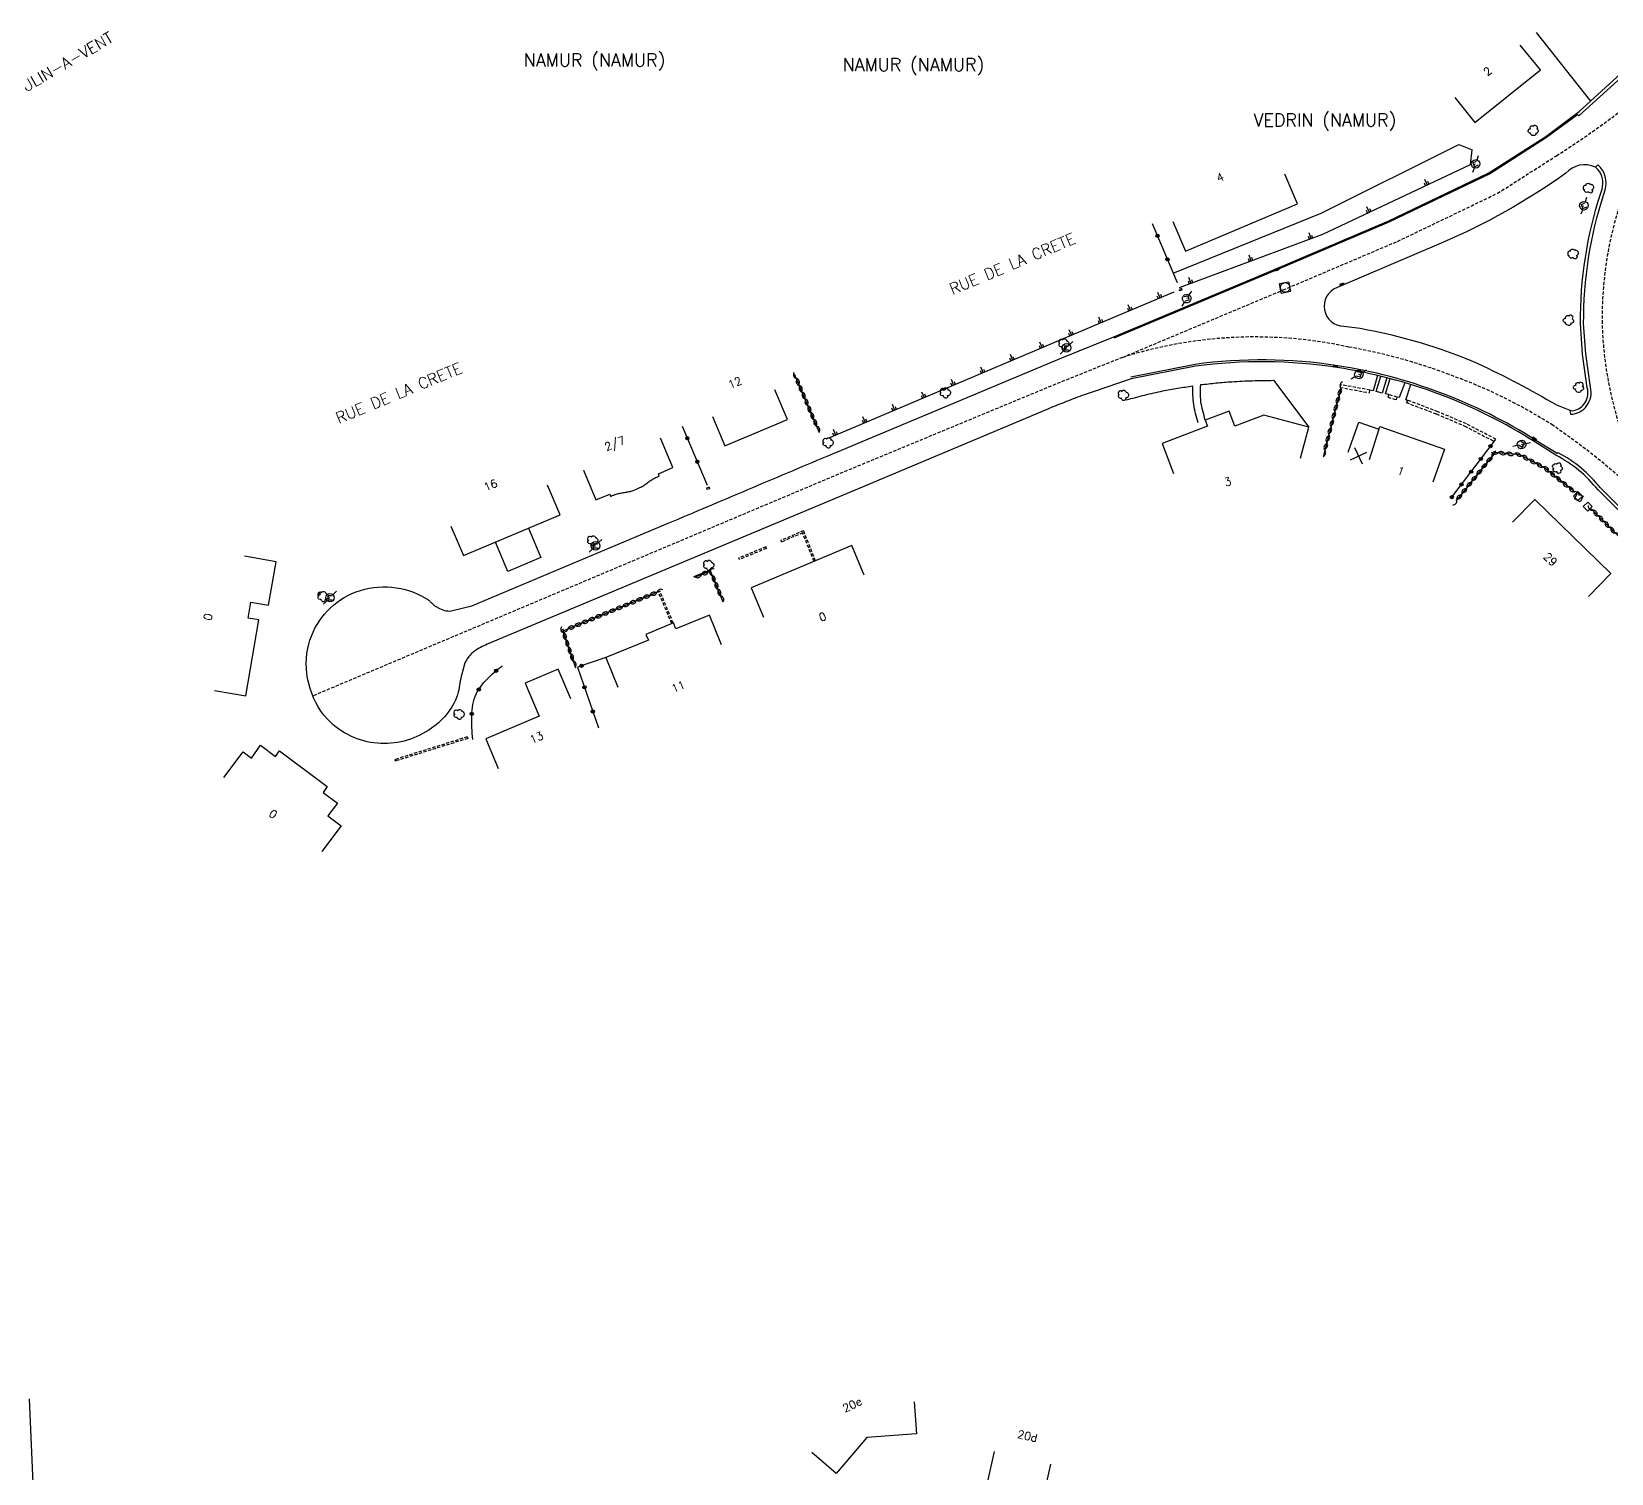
# Model space of a CAD drawing. Header units: millimetres. Extents: x 184999 to 186001, y 128999 to 130000.
# Drawn here: x 185387.5 to 185634.3, y 129516.6 to 129741.9 of the extents above; entities that cross this region are included whole.
import ezdxf
from ezdxf.enums import TextEntityAlignment as Align

# ---------------------------------------------------------------- set-up
doc = ezdxf.new("R2010")
doc.units = ezdxf.units.MM
doc.linetypes.add('DASHED', pattern=[0.75, 0.5, -0.25])
doc.layers.get('0').update_dxf_attribs({"linetype": 'CONTINUOUS'})
for name, color, linetype in [('W0001', 6, 'DASHED'), ('W0008', 7, 'CONTINUOUS'), ('W0100', 7, 'CONTINUOUS'), ('W0112', 1, 'DASHED'), ('W0211', 2, 'CONTINUOUS'), ('W0300', 7, 'CONTINUOUS'), ('W0310', 3, 'CONTINUOUS'), ('W0322', 7, 'CONTINUOUS'), ('W0334', 7, 'CONTINUOUS'), ('W0400', 7, 'CONTINUOUS'), ('W0420', 7, 'CONTINUOUS'), ('W0471', 7, 'CONTINUOUS'), ('W0980', 7, 'CONTINUOUS'), ('W0989', 7, 'CONTINUOUS'), ('W0991', 7, 'CONTINUOUS'), ('W1102', 7, 'CONTINUOUS')]:
    doc.layers.add(name, color=color, linetype=linetype)
doc.styles.get("Standard").update_dxf_attribs({"font": 'romans.shx', "width": 0.85})

# ---------------------------------------------------------------- blocks, each defined once
blk = doc.blocks.new('t991o')
at = {"color": 0, "linetype": 'Continuous'}
for p, q in [((-1, 1), (1, -1)), ((-1, -1), (1, 1))]:
    blk.add_line(p, q, dxfattribs=at)
blk = doc.blocks.new('T400')
for p, q in [((-0.15, 0.3), (0.15, 0.3)), ((-0.15, -0.25), (-0.15, 0.3)), ((-0.15, 0.15), (0.15, 0.15)), ((-0.15, 0), (0.15, 0)), ((0.15, 0.3), (0.15, -0.25)), ((-0.15, -0.15), (0.15, -0.15)), ((-0.15, -0.25), (-0.15, -0.3)), ((-0.15, -0.3), (0.15, -0.3)), ((0.15, -0.3), (0.15, -0.25))]:
    blk.add_line(p, q)
blk = doc.blocks.new('T300')
for p, q in [((-0.8, 0.51), (-0.86, 0.34)), ((-0.86, 0.34), (-0.86, 0.17)), ((-0.86, 0.17), (-0.74, 0.06)), ((-0.69, 0.63), (-0.8, 0.51)), ((-0.8, -0.06), (-0.74, 0.06)), ((-0.74, 0.06), (-0.69, 0.11)), ((-0.57, 0.69), (-0.69, 0.63)), ((-0.46, 0.69), (-0.57, 0.69)), ((-0.29, 0.63), (-0.46, 0.69)), ((-0.29, 0.63), (-0.17, 0.74)), ((-0.23, 0.57), (-0.29, 0.63)), ((-0.17, 0.74), (-0.06, 0.8)), ((-0.06, 0.8), (0.06, 0.8)), ((0.06, 0.8), (0.23, 0.74)), ((0.23, 0.74), (0.34, 0.63)), ((0.34, 0.63), (0.4, 0.51)), ((0.46, 0.46), (0.34, 0.46)), ((0.4, 0.51), (0.4, 0.46)), ((0.57, 0.4), (0.46, 0.46)), ((0.57, 0.4), (0.69, 0.29)), ((0.69, 0.29), (0.74, 0.17)), ((0.74, 0.06), (0.69, -0.17)), ((0.74, 0.17), (0.74, 0.06)), ((-0.8, -0.17), (-0.8, -0.06)), ((-0.8, -0.23), (-0.8, -0.17)), ((-0.74, -0.34), (-0.8, -0.23)), ((-0.69, -0.4), (-0.74, -0.34)), ((-0.51, -0.46), (-0.69, -0.4)), ((-0.4, -0.46), (-0.51, -0.46)), ((-0.4, -0.46), (-0.34, -0.46)), ((-0.34, -0.46), (-0.34, -0.4)), ((-0.34, -0.51), (-0.34, -0.46)), ((-0.29, -0.63), (-0.34, -0.51)), ((-0.17, -0.74), (-0.29, -0.63)), ((-0.06, -0.8), (-0.17, -0.74)), ((0.06, -0.8), (-0.06, -0.8)), ((0.17, -0.74), (0.06, -0.8)), ((0.23, -0.69), (0.17, -0.74)), ((0.29, -0.46), (0.23, -0.46)), ((0.29, -0.63), (0.23, -0.69)), ((0.46, -0.4), (0.29, -0.46)), ((0.34, -0.51), (0.29, -0.63)), ((0.34, -0.51), (0.34, -0.46)), ((0.57, -0.34), (0.46, -0.4)), ((0.63, -0.29), (0.57, -0.34)), ((0.69, -0.17), (0.63, -0.29))]:
    blk.add_line(p, q)
blk = doc.blocks.new('T471')
for p, q in [((-0.333334, 0.333334), (-0.333334, -0.333334)), ((-0.333334, 0.333334), (0.333334, 0.333334)), ((-0.333334, 0), (0, 0)), ((0.500001, 0.500001), (1.000002, 1.000002)), ((-0.500001, -0.500001), (-1.000002, -1.000002)), ((-0.333334, -0.333334), (0.333334, -0.333334))]:
    blk.add_line(p, q)
blk.add_ellipse((0, 0), major_axis=(0.471405, 0.471405), ratio=1, start_param=5.4977871438, end_param=11.780972451)
blk = doc.blocks.new('T420')
for p, q in [((0.75, 0.75), (-0.75, 0.75)), ((-0.75, 0.75), (-0.75, -0.75)), ((0.75, 0.75), (0.75, -0.75)), ((0.75, -0.75), (-0.75, -0.75))]:
    blk.add_line(p, q)
blk.add_ellipse((0, 0), major_axis=(-0.53, 0.53), ratio=1, start_param=3.926991, end_param=10.210176)
blk = doc.blocks.new('t112o')
at = {"color": 0, "linetype": 'Continuous'}
for p, q in [((-0.5, 0.5), (0.5, 0.5)), ((-0.5, -0.5), (-0.5, 0.5)), ((0.5, 0.5), (0.5, -0.5)), ((0.5, -0.5), (-0.5, -0.5))]:
    blk.add_line(p, q, dxfattribs=at)
blk = doc.blocks.new('t322o')
at = {"color": 0, "linetype": 'Continuous'}
for radius in [0.25, 0.15]:
    blk.add_circle((0, 0), radius, dxfattribs=at)
blk = doc.blocks.new('t211o')
at = {"color": 0, "linetype": 'Continuous'}
for p, q in [((-0.29, 0.5), (-0.29, 0)), ((0, 1), (0, 0)), ((0.29, 0.5), (0.29, 0))]:
    blk.add_line(p, q, dxfattribs=at)
blk = doc.blocks.new('t310o')
at = {"color": 0, "linetype": 'Continuous'}
for centre, start, end in [((-0.5, 0.38), 216.8699, 323.1304), ((0.5, -0.37), 36.8699, 143.1303)]:
    blk.add_arc(centre, 0.625, start, end, dxfattribs=at)

msp = doc.modelspace()

# ---------------------------------------------------------------- linework, layer by layer
at = {"layer": 'W0001'}
for points in [[(185557.95, 129690.96), (185583.03, 129701.49), (185600.9, 129709.09), (185616.53, 129716.6), (185625.44, 129722.28), (185625.71, 129722.47, 0.050215), (185648.22, 129740.12)], [(185636.83, 129676.69, -0.088161), (185632.85, 129696.7, -0.119877), (185639.19, 129723.52)], [(185643.06, 129665.12, 0.051849), (185625.16, 129680.35, 0.05638), (185608.96, 129688.28, 0.046528), (185593.29, 129692.58, 0.130937), (185557.95, 129690.96)]]:
    msp.add_lwpolyline(points, format="xyb", dxfattribs=at)
at = {"layer": 'W0001', "flags": 128}
msp.add_lwpolyline([(185557.95, 129690.96), (185547.26, 129686.67), (185513.92, 129672.85), (185431.46, 129638.06)], dxfattribs=at)
at = {"layer": 'W0008'}
msp.add_line((185493.71, 129657.78), (185490.92, 129656.67), dxfattribs=at)
msp.add_lwpolyline([(185556.66, 129694.03), (185581.74, 129704.56), (185599.61, 129712.16), (185615.25, 129719.66), (185624.16, 129725.35), (185629.03, 129728.91), (185629.23, 129728.68), (185639.61, 129738.15)], dxfattribs=at)
for points in [[(185631.03, 129686.29), (185630.3, 129691.52), (185629.97, 129696.25, -0.079514), (185633.13, 129716.47), (185633.32, 129717.12, 0.296034), (185632.2, 129721.04), (185631.82, 129720.66, 0.337101), (185627.19, 129719.72, -0.052977), (185607.74, 129708.81), (185591.39, 129701.85, 0.814521), (185592.5, 129695.82), (185595.08, 129695.5, -0.057545), (185613.44, 129690, -0.023948), (185625.73, 129683.53), (185627.81, 129682.7), (185627.94, 129682.07, 0.475126), (185631.03, 129686.29)], [(185774.78, 129605.97, 0.039263), (185754.97, 129615.27), (185744.54, 129619.77), (185723.55, 129627.32), (185717.41, 129629.19), (185708.75, 129631.78), (185692.37, 129635.98), (185677.74, 129639.81, -0.122766), (185652.17, 129651.58), (185648.4, 129654.85), (185632.59, 129670.58, 0.104133), (185625.99, 129676.06), (185625.82, 129675.92), (185622.51, 129678, 0.104349), (185591.5, 129689.66, 0.072797), (185569.28, 129689.86), (185559.23, 129687.89)]]:
    msp.add_lwpolyline(points, format="xyb", dxfattribs=at)
at = {"layer": 'W0008', "flags": 128}
for points in [[(185559.29, 129687.59), (185559.29, 129687.59, -0.002321), (185551.99, 129685.12, 0.0095), (185549.16, 129684.06, 0.0059), (185546.37, 129682.92), (185515.92, 129670.11), (185506.62, 129666.19), (185458.98, 129646.25, 0.0155), (185457.94, 129645.78, 0.0318), (185456.94, 129645.21, 0.0295), (185456.4, 129644.81, 0.0437), (185455.92, 129644.33, 0.0371), (185455.55, 129643.8, 0.0121), (185455.23, 129643.23), (185454.73, 129641.49, 0.0301), (185454.45, 129640.08, -0.0219), (185454.18, 129638.67, -0.1014), (185452.62, 129635.52, -0.0752), (185450.01, 129633.02, -0.0812), (185446.23, 129631.16, -0.0842), (185442.1, 129630.63, -0.0874), (185437.9, 129631.56, -0.0929), (185434.27, 129633.91, -0.1266), (185431.04, 129639.24, -0.125), (185430.68, 129645.5, -0.1119), (185432.88, 129650.32, -0.112), (185436.93, 129653.75, -0.1134), (185442.41, 129655.1, -0.1155), (185447.85, 129653.98, -0.0092), (185448.31, 129653.75, -0.0031), (185448.76, 129653.51, -0.0089), (185449.21, 129653.25, -0.027), (185449.63, 129652.96, -0.0267), (185450.01, 129652.62, -0.0088), (185450.37, 129652.26, 0.008), (185450.81, 129651.98, 0.0235), (185451.27, 129651.72, 0.0694), (185452.28, 129651.38, 0.1056), (185453.31, 129651.39), (185456.3, 129652.13), (185486.99, 129665.05, 0.0005), (185499.4, 129670.3, -0.001), (185511.81, 129675.54), (185548.48, 129690.89), (185556.6, 129694.17)], [(185569.74, 129680.74, -0.0083), (185569.36, 129682.17, -0.0251), (185569.07, 129683.62, -0.0241), (185568.95, 129685.04, -0.0079), (185568.92, 129686.46, 0.003), (185566.56, 129686.09, 0.0091), (185564.21, 129685.67, 0.0112), (185561.35, 129685.02, 0.0037), (185558.5, 129684.28), (185558.5, 129684.28)], [(185570.88, 129681.14, -0.0106), (185570.48, 129682.61, -0.0322), (185570.2, 129684.09, -0.0277), (185570.13, 129685.39, -0.0091), (185570.16, 129686.7, -0.0025), (185572.59, 129686.96, -0.0074), (185575.01, 129687.16, -0.01), (185578.27, 129687.32, -0.0033), (185581.54, 129687.38), (185587.04, 129680.06), (185587.04, 129680.06)]]:
    msp.add_lwpolyline(points, format="xyb", dxfattribs=at)
msp.add_lwpolyline([(185386.83, 129489.77), (185388.58, 129497.15), (185387.21, 129528.26)], dxfattribs=at)
at = {"layer": 'W0100'}
for points in [[(185609.86, 129731.54), (185613, 129727.64), (185623.22, 129735.86), (185620.08, 129739.76)], [(185593.18, 129676.13), (185594.85, 129680.84), (185597.96, 129679.74), (185598.12, 129680.18), (185608.24, 129676.6), (185606.42, 129671.44)], [(185630.73, 129653.62), (185634.22, 129657.2), (185622.34, 129668.78), (185618.85, 129665.21)]]:
    msp.add_lwpolyline(points, dxfattribs=at)
at = {"layer": 'W0100', "flags": 128}
for points in [[(185565.82, 129712.18), (185567.76, 129707.58), (185585.27, 129714.97), (185583.32, 129719.57), (185583.32, 129719.57)], [(185567.2, 129701.71), (185566.77, 129701.59), (185566.83, 129701.4), (185567.26, 129701.52), (185567.2, 129701.71), (185567.2, 129701.71)], [(185493.88, 129681.72), (185495.84, 129677.12), (185505.6, 129681.27), (185503.64, 129685.87), (185503.64, 129685.87)], [(185530.3, 129686.2), (185529.89, 129686.03), (185529.97, 129685.85), (185530.38, 129686.02), (185530.3, 129686.2), (185530.3, 129686.2)], [(185585.74, 129675.23), (185587.04, 129680.06), (185580.04, 129681.94), (185575.51, 129680.23), (185574.62, 129682.56), (185570.88, 129681.14), (185571.24, 129680.2), (185564.15, 129677.51), (185565.92, 129672.83), (185565.92, 129672.83)], [(185453.04, 129664.6), (185454.98, 129659.99), (185470.09, 129666.37), (185468.14, 129670.98), (185468.14, 129670.98)], [(185493.42, 129670.68), (185492.97, 129670.55), (185493.02, 129670.36), (185493.47, 129670.49), (185493.42, 129670.68), (185493.42, 129670.68)], [(185465.14, 129664.28), (185467.08, 129659.69), (185461.94, 129657.51), (185460, 129662.11), (185460, 129662.11)], [(185517.6, 129656.95), (185515.66, 129661.57), (185499.94, 129654.97), (185501.87, 129650.36), (185501.87, 129650.36)], [(185416.09, 129638.94), (185421.02, 129638.09), (185423.05, 129649.94), (185421.37, 129650.24), (185421.81, 129652.72), (185424.53, 129652.23), (185425.74, 129659.01), (185420.82, 129659.89), (185420.82, 129659.89)], [(185432.38, 129653.75), (185432.68, 129654.02), (185432.55, 129654.17), (185432.25, 129653.9), (185432.38, 129653.75), (185432.38, 129653.75)], [(185495.3, 129646.07), (185493.41, 129650.69), (185488.18, 129648.55), (185487.79, 129649.47), (185483.51, 129647.68), (185483.9, 129646.76), (185477.22, 129644.09), (185479.12, 129639.46), (185479.12, 129639.46)], [(185470.27, 129648.1), (185470.67, 129648.23), (185470.59, 129648.47), (185470.19, 129648.33), (185470.27, 129648.1), (185470.27, 129648.1)], [(185471.75, 129637.64), (185469.79, 129642.24), (185464.62, 129640.04), (185466.81, 129634.89), (185458.51, 129631.37), (185460.4, 129626.74), (185460.4, 129626.74)], [(185417.57, 129625.32), (185420.57, 129629.31), (185421.87, 129628.34), (185423.3, 129630.37), (185425.66, 129628.6), (185426.28, 129629.5), (185433.7, 129623.92), (185433.06, 129622.99), (185435.31, 129621.3), (185433.84, 129619.31), (185435.89, 129617.77), (185432.89, 129613.78), (185432.89, 129613.78)], [(185525.38, 129527.79), (185525.75, 129522.8), (185518.02, 129522.23), (185513.2, 129516.61), (185509.4, 129519.87)], [(185546.69, 129518.03), (185545.59, 129513.16), (185536.86, 129515.13), (185537.96, 129520)]]:
    msp.add_lwpolyline(points, dxfattribs=at)
msp.add_lwpolyline([(185473.76, 129673.34), (185473.76, 129673.34), (185475.68, 129668.73), (185477.87, 129669.58), (185477.87, 129669.58), (185478.02, 129669.24, -0.044314), (185478.48, 129669.46, -0.018), (185478.87, 129669.6, -0.0281), (185479.5, 129669.75, -0.0082), (185480.15, 129669.86, 0.0136), (185480.85, 129669.99, 0.0378), (185481.52, 129670.18), (185482.01, 129670.37), (185482.54, 129670.62, 0.0378), (185483.15, 129670.96, 0.0136), (185483.73, 129671.36, -0.0082), (185484.27, 129671.75, -0.0281), (185484.82, 129672.09, -0.018), (185485.2, 129672.27, -0.006), (185485.58, 129672.43), (185485.49, 129672.79), (185485.49, 129672.79), (185487.69, 129673.74), (185485.76, 129678.35), (185485.76, 129678.35)], format="xyb", dxfattribs=at)
at = {"layer": 'W0112'}
for p, q in [((185508.12, 129663.88), (185504.55, 129662.33)), ((185507.98, 129663.55), (185504.65, 129662.1)), ((185509.76, 129659.09), (185507.98, 129663.55)), ((185509.99, 129659.18), (185508.12, 129663.88)), ((185502.23, 129661.35), (185498.02, 129659.62)), ((185502.32, 129661.12), (185498.11, 129659.39)), ((185502.32, 129661.12), (185502.23, 129661.35)), ((185504.55, 129662.33), (185504.65, 129662.1)), ((185498.11, 129659.39), (185498.02, 129659.62)), ((185485.44, 129654.35), (185485.67, 129654.45)), ((185487.53, 129649.37), (185485.44, 129654.35)), ((185487.76, 129649.46), (185485.67, 129654.45)), ((185455.6, 129631.67), (185444.32, 129628.14)), ((185455.67, 129631.43), (185444.4, 129627.9)), ((185455.6, 129631.67), (185455.67, 129631.43)), ((185444.4, 129627.9), (185444.32, 129628.14))]:
    msp.add_line(p, q, dxfattribs=at)
for points in [[(185591.92, 129686.27), (185596.52, 129685.43), (185596.6, 129685.85), (185592, 129686.69)], [(185599.39, 129684.74), (185600.72, 129684.34), (185600.84, 129684.75), (185599.52, 129685.14)], [(185602.25, 129683.91), (185606.97, 129682.13), (185611.39, 129680.23), (185616, 129677.84), (185616.26, 129678.18), (185611.65, 129680.57), (185607.22, 129682.47), (185602.5, 129684.25)]]:
    msp.add_lwpolyline(points, close=True, dxfattribs=at)
at = {"layer": 'W0211'}
for points in [[(185565.87, 129704.11), (185588.99, 129713.5), (185610.49, 129724.22), (185612.56, 129723.38)], [(185566.82, 129701.88), (185589.26, 129710.22), (185612.28, 129721.1), (185612.56, 129723.38)]]:
    msp.add_lwpolyline(points, dxfattribs=at)
at = {"layer": 'W0211', "flags": 128}
msp.add_lwpolyline([(185512.22, 129678.45), (185554.53, 129696.34), (185566, 129701.19), (185566, 129701.19)], dxfattribs=at)
at = {"layer": 'W0310'}
msp.add_line((185510.63, 129679.16), (185506.71, 129688.36), dxfattribs=at)
for points in [[(185592.04, 129686.16), (185589.32, 129675.62)], [(185628.53, 129669.97), (185623.84, 129673.73), (185620.01, 129675.73), (185616.15, 129676.11), (185610.01, 129668.5)], [(185646.38, 129652.03), (185631.17, 129667.3)]]:
    msp.add_lwpolyline(points, dxfattribs=at)
at = {"layer": 'W0310', "flags": 128}
for points in [[(185495.58, 129652.74), (185493.57, 129657.62), (185491.1, 129656.57), (185491.1, 129656.57)], [(185485.67, 129654.45), (185470.54, 129648.21), (185472.52, 129642.46), (185472.52, 129642.46)]]:
    msp.add_lwpolyline(points, dxfattribs=at)
at = {"layer": 'W0322'}
for p, q in [((185566.52, 129702.59), (185562.63, 129711.8)), ((185493.11, 129670.97), (185489.19, 129680.17))]:
    msp.add_line(p, q, dxfattribs=at)
msp.add_lwpolyline([(185609.38, 129669.12), (185616, 129677.84)], dxfattribs=at)
at = {"layer": 'W0322', "flags": 128}
msp.add_lwpolyline([(185477.22, 129644.09), (185472.81, 129642.56), (185476.08, 129633.11)], dxfattribs=at)
msp.add_lwpolyline([(185456.45, 129631.28, -0.0284), (185456.29, 129635, -0.1009), (185456.99, 129638.36, -0.0843), (185458.7, 129640.7, -0.0243), (185461.03, 129642.78), (185461.03, 129642.78)], format="xyb", dxfattribs=at)
at = {"layer": 'W0334'}
for points in [[(185622.54, 129741.74), (185631.03, 129731)], [(185556.6, 129694.17), (185581.68, 129704.7), (185599.55, 129712.3), (185615.17, 129719.8), (185624.07, 129725.47), (185629.27, 129729.39), (185639.26, 129738.51)], [(185597.77, 129688.14), (185597.09, 129685.73), (185596.6, 129685.85)], [(185599.21, 129687.78), (185598.51, 129685.38), (185597.59, 129685.63), (185598.29, 129688.02)], [(185599.52, 129685.14), (185599.03, 129685.25), (185599.73, 129687.65)], [(185602.02, 129687.01), (185601.14, 129684.69), (185600.84, 129684.75)], [(185602.5, 129684.25), (185602.21, 129684.35), (185602.98, 129686.72)]]:
    msp.add_lwpolyline(points, dxfattribs=at)
for points in [[(185627.81, 129682.7), (185628.34, 129682.62, 0.433305), (185630.54, 129686.19), (185629.8, 129691.46), (185629.47, 129696.24, -0.079541), (185632.65, 129716.62), (185632.84, 129717.26, 0.257845), (185632.2, 129720.33), (185631.82, 129720.66)], [(185774.52, 129605.54, 0.039249), (185754.79, 129614.8), (185744.35, 129619.31), (185723.4, 129626.84), (185717.27, 129628.72), (185708.62, 129631.3), (185692.25, 129635.5), (185677.63, 129639.32, -0.122734), (185651.85, 129651.2), (185648.05, 129654.49), (185632.22, 129670.25, 0.105976), (185625.65, 129675.67), (185622.35, 129677.75, 0.104349), (185591.46, 129689.37, 0.072769), (185569.33, 129689.57), (185559.29, 129687.59)]]:
    msp.add_lwpolyline(points, format="xyb", dxfattribs=at)
at = {"layer": 'W1102'}
msp.add_line((185597.96, 129679.74), (185596.45, 129674.97), dxfattribs=at)

# ---------------------------------------------------------------- block references
at = {"layer": 'W0112'}
for p, rotation in [((185629.08, 129669.29), 134.8707781783726), ((185629.22, 129669.06), 61.4599257900605), ((185630.61, 129667.65), 134.8707781783726)]:
    msp.add_blockref('t112o', p, dxfattribs=dict(at, rotation=rotation))
at = {"layer": 'W0211'}
for p, rotation in [((185605.52, 129717.9), 25.30277704748349), ((185596.48, 129713.63), 25.30277704748349), ((185587.37, 129709.51), 20.3855029354079), ((185578, 129706.03), 20.3855029354079), ((185568.62, 129702.55), 20.3855029354079), ((185563.79, 129700.25), 22.92147518899826), ((185559.18, 129698.31), 22.92147518899826), ((185554.58, 129696.36), 22.92147518899826), ((185545.37, 129692.46), 22.92147518899826), ((185549.97, 129694.41), 22.92147518899826), ((185540.76, 129690.52), 22.92147518899826), ((185536.16, 129688.57), 22.92147518899826), ((185526.95, 129684.68), 22.92147518899826), ((185531.55, 129686.62), 22.92147518899826), ((185522.34, 129682.73), 22.92147518899826), ((185517.74, 129680.78), 22.92147518899826), ((185513.13, 129678.83), 22.92147518899826)]:
    msp.add_blockref('t211o', p, dxfattribs=dict(at, rotation=rotation))
at = {"layer": 'W0300'}
for p, rotation in [((185622.08, 129726.34), 272.149153956379), ((185630.82, 129717.39), 25.082543782624), ((185628.42, 129707.11), 25.082543782624), ((185627.58, 129696.71), 265.462210503078), ((185629.17, 129686.22), 265.462210503078), ((185625.84, 129673.77), 147.755663069235)]:
    msp.add_blockref('T300', p, dxfattribs=dict(at, rotation=rotation))
for p in [(185548.84, 129693.06), (185530.33, 129685.39), (185558.13, 129685.02), (185512.01, 129677.58), (185475.25, 129662.29), (185493.35, 129658.46), (185433.11, 129653.59), (185454.37, 129635.16)]:
    msp.add_blockref('T300', p, dxfattribs=at)
at = {"layer": 'W0310'}
for p, rotation in [((185507.01, 129687.66), 113.0822044955509), ((185507.46, 129686.59), 113.0822044955509), ((185507.91, 129685.53), 113.0822044955509), ((185591.73, 129684.95), 255.556288824182), ((185592.04, 129686.16), 255.556288824182), ((185508.37, 129684.47), 113.0822044955509), ((185508.82, 129683.41), 113.0822044955509), ((185509.27, 129682.34), 113.0822044955509), ((185591.1, 129682.53), 255.556288824182), ((185591.41, 129683.74), 255.556288824182), ((185509.73, 129681.28), 113.0822044955509), ((185510.18, 129680.22), 113.0822044955509), ((185590.48, 129680.1), 255.556288824182), ((185590.79, 129681.32), 255.556288824182), ((185589.85, 129677.68), 255.556288824182), ((185590.17, 129678.89), 255.556288824182), ((185589.54, 129676.47), 255.556288824182), ((185615.65, 129675.49), 231.060369600659), ((185616.6, 129676.06), 174.367784398994), ((185617.85, 129675.94), 174.367784398994), ((185619.09, 129675.82), 174.367784398994), ((185620.3, 129675.57), 152.462410400669), ((185613.29, 129672.57), 231.060369600659), ((185614.08, 129673.54), 231.060369600659), ((185614.86, 129674.52), 231.060369600659), ((185621.41, 129674.99), 152.462410400669), ((185622.52, 129674.42), 152.462410400669), ((185623.62, 129673.84), 152.462410400669), ((185624.63, 129673.1), 141.259442948108), ((185611.72, 129670.63), 231.060369600659), ((185612.51, 129671.6), 231.060369600659), ((185625.6, 129672.31), 141.259442948108), ((185626.58, 129671.53), 141.259442948108), ((185627.55, 129670.75), 141.259442948108), ((185610.15, 129668.68), 231.060369600659), ((185610.94, 129669.66), 231.060369600659), ((185628.53, 129669.97), 141.259442948108), ((185631.39, 129667.09), 134.8707781783726), ((185632.27, 129666.2), 134.8707781783726), ((185633.15, 129665.32), 134.8707781783726), ((185634.03, 129664.43), 134.8707781783726), ((185634.91, 129663.55), 134.8707781783726), ((185492.16, 129657.02), 203.1031643319576), ((185493.23, 129657.48), 203.1031643319576), ((185493.87, 129656.91), 112.3673783771074), ((185494.31, 129655.84), 112.3673783771074), ((185483.07, 129653.38), 202.3989474972431), ((185484.14, 129653.82), 202.3989474972431), ((185485.21, 129654.26), 202.3989474972431), ((185494.75, 129654.77), 112.3673783771074), ((185495.19, 129653.7), 112.3673783771074), ((185476.66, 129650.74), 202.3989474972431), ((185477.73, 129651.18), 202.3989474972431), ((185478.8, 129651.62), 202.3989474972431), ((185479.87, 129652.06), 202.3989474972431), ((185480.93, 129652.5), 202.3989474972431), ((185482, 129652.94), 202.3989474972431), ((185470.64, 129647.92), 289.0577045102226), ((185471.32, 129648.54), 202.3989474972431), ((185472.39, 129648.98), 202.3989474972431), ((185473.46, 129649.42), 202.3989474972431), ((185474.53, 129649.86), 202.3989474972431), ((185475.59, 129650.3), 202.3989474972431), ((185471.01, 129646.83), 289.0577045102226), ((185471.39, 129645.74), 289.0577045102226), ((185471.77, 129644.65), 289.0577045102226), ((185472.15, 129643.56), 289.0577045102226)]:
    msp.add_blockref('t310o', p, dxfattribs=dict(at, rotation=rotation))
at = {"layer": 'W0322'}
for p, rotation in [((185563.41, 129709.96), 112.885543049091), ((185564.96, 129706.27), 112.885543049091), ((185489.97, 129678.33), 113.0822044955182), ((185615.42, 129677.08), 52.81565288746878), ((185491.54, 129674.65), 113.0822044955182), ((185612.4, 129673.1), 52.81565288746878), ((185613.91, 129675.09), 52.81565288746878), ((185610.89, 129671.11), 52.81565288746878), ((185609.38, 129669.12), 52.81565288746878), ((185460.1, 129642), 41.20591379231053), ((185473.44, 129642.78), 199.0584002528342), ((185457.39, 129639.07), 58.11402792589102), ((185473.9, 129639.42), 289.0584002528319), ((185456.3, 129635.27), 87.89902512317384), ((185475.2, 129635.64), 289.0584002528319)]:
    msp.add_blockref('t322o', p, dxfattribs=dict(at, rotation=rotation))
at = {"layer": 'W0400'}
for p, rotation in [((185582.06, 129704.7), 112.701148757141), ((185592.24, 129702.37), 291.8858713764873), ((185591.19, 129689.57), 261.3007501347252), ((185622.26, 129678.22), 237.755663069235)]:
    msp.add_blockref('T400', p, dxfattribs=dict(at, rotation=rotation))
at = {"layer": 'W0420', "rotation": 191.123618595321}
msp.add_blockref('T420', (185583.34, 129701.9), dxfattribs=at)
at = {"layer": 'W0471'}
for p, rotation in [((185613.09, 129721.18), 25.6396953696982), ((185630.01, 129714.65), 25.082543782624), ((185567.98, 129700.15), 191.123618595321), ((185594.86, 129688.29), 165.637615077264), ((185620.27, 129677.35), 147.755663069235)]:
    msp.add_blockref('T471', p, dxfattribs=dict(at, rotation=rotation))
for p in [(185549.19, 129692.45), (185475.61, 129661.52), (185434.15, 129653.42)]:
    msp.add_blockref('T471', p, dxfattribs=at)
at = {"layer": 'W0991', "rotation": 70.48881246054356}
msp.add_blockref('t991o', (185594.82, 129675.55), dxfattribs=at)

# ---------------------------------------------------------------- texts
at = {"layer": 'W0980'}
for s, p in [('NAMUR (NAMUR)', (185475.47, 129737.28)), ('NAMUR (NAMUR)', (185525.28, 129736.56)), ('VEDRIN (NAMUR)', (185589.56, 129727.9))]:
    msp.add_text(s, height=2, dxfattribs=at).set_placement(p, align=Align.MIDDLE)
at = {"layer": 'W0989'}
for s, rotation, p in [('ALLEE-MOULIN-A-VENT', 30.0956, (185387.87, 129734.07)), ('RUE DE LA CRETE', 22.7884, (185540.76, 129705.6)), ('RUE DE LA CRETE', 22.4881, (185444.92, 129685.4))]:
    msp.add_text(s, height=1.75, rotation=rotation, dxfattribs=at).set_placement(p, align=Align.MIDDLE)
at = {"layer": 'W0991'}
for s, rotation, p in [('2', 38.8144, (185614.97, 129735.65)), ('4', 22.8862, (185573.21, 129719.1)), ('12', 23.0821, (185497.39, 129687.01)), ('2/7', 22.6387, (185478.68, 129677.44)), ('1', 340.4888, (185601.43, 129673.2)), ('16', 22.8818, (185459.23, 129671.01)), ('3', 15.5913, (185574.38, 129671.54)), ('29', 315.7073, (185624.79, 129659.41)), ('0', 77.2957, (185415.09, 129650.42)), ('0', 22.7422, (185511.09, 129650.43)), ('11', 22.2065, (185488.53, 129639.52)), ('13', 23.0063, (185466.41, 129631.57)), ('0', 323.0972, (185425.28, 129619.62)), ('20e', 26.2434, (185515.72, 129527.33)), ('20d', 347.2876, (185543.09, 129522.43))]:
    msp.add_text(s, height=1.25, rotation=rotation, dxfattribs=at).set_placement(p, align=Align.MIDDLE)

doc.saveas('drawing.dxf')
